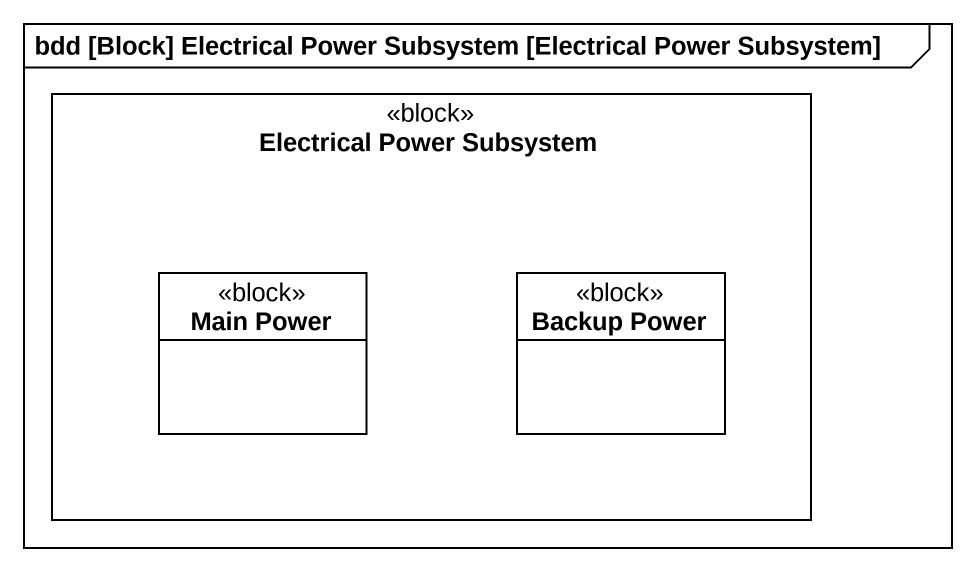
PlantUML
@startuml
mainframe bdd [Block] Electrical Power Subsystem [Electrical Power Subsystem]
hide circle
hide empty members
rectangle "Electrical Power Subsystem" as Electrical_Power_Subsystem <<block>> {
  class "Main Power" as Main_Power <<block>>
  class "Backup Power" as Backup_Power <<block>>
}
@enduml
